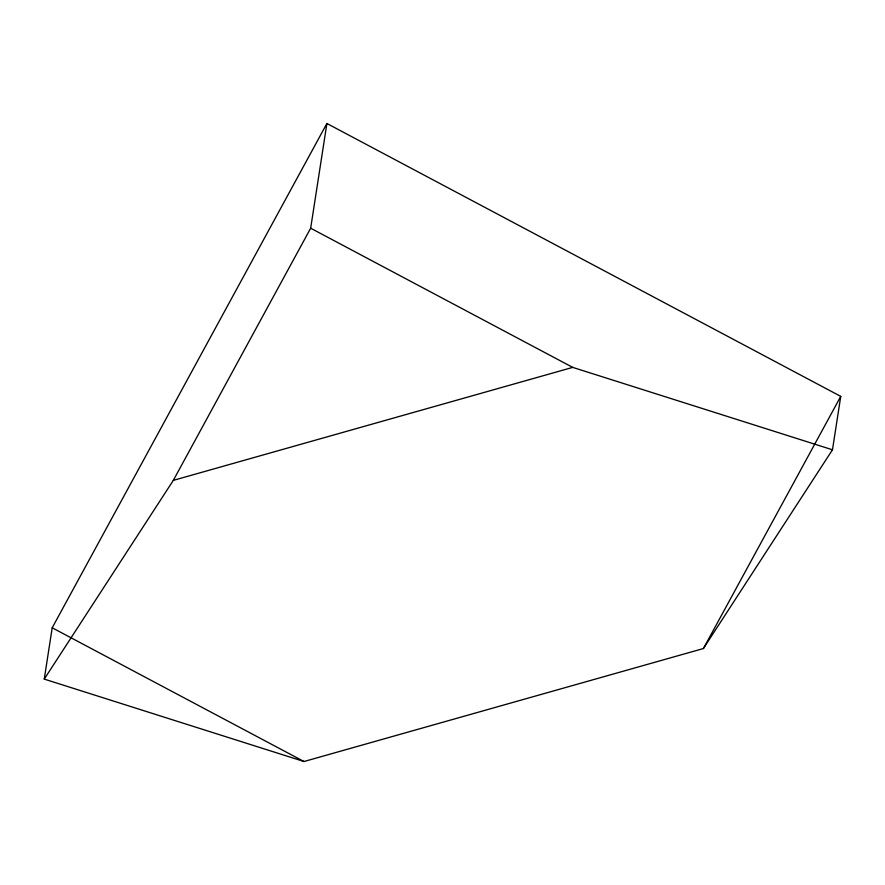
<?xml version="1.0" encoding="UTF-8"?>
<svg xmlns="http://www.w3.org/2000/svg" width="885" height="885" viewBox="0 0 885 885"><rect width="100%" height="100%" fill="white"/><g stroke="black" fill="none" stroke-linecap="round" stroke-linejoin="round"><path stroke-width="1.33" d="M44.25 679.105L52.204 627.786L326.897 123.48L840.75 396.38L832.475 449.79L703.398 648.539L303.998 761.52L44.25 679.105L173.316 480.367L310.668 228.208L326.897 123.48M703.398 648.539L840.75 396.38M173.316 480.367L572.717 367.386L832.475 449.79M310.668 228.208L572.717 367.386M52.204 627.786L303.998 761.52"/></g></svg>
